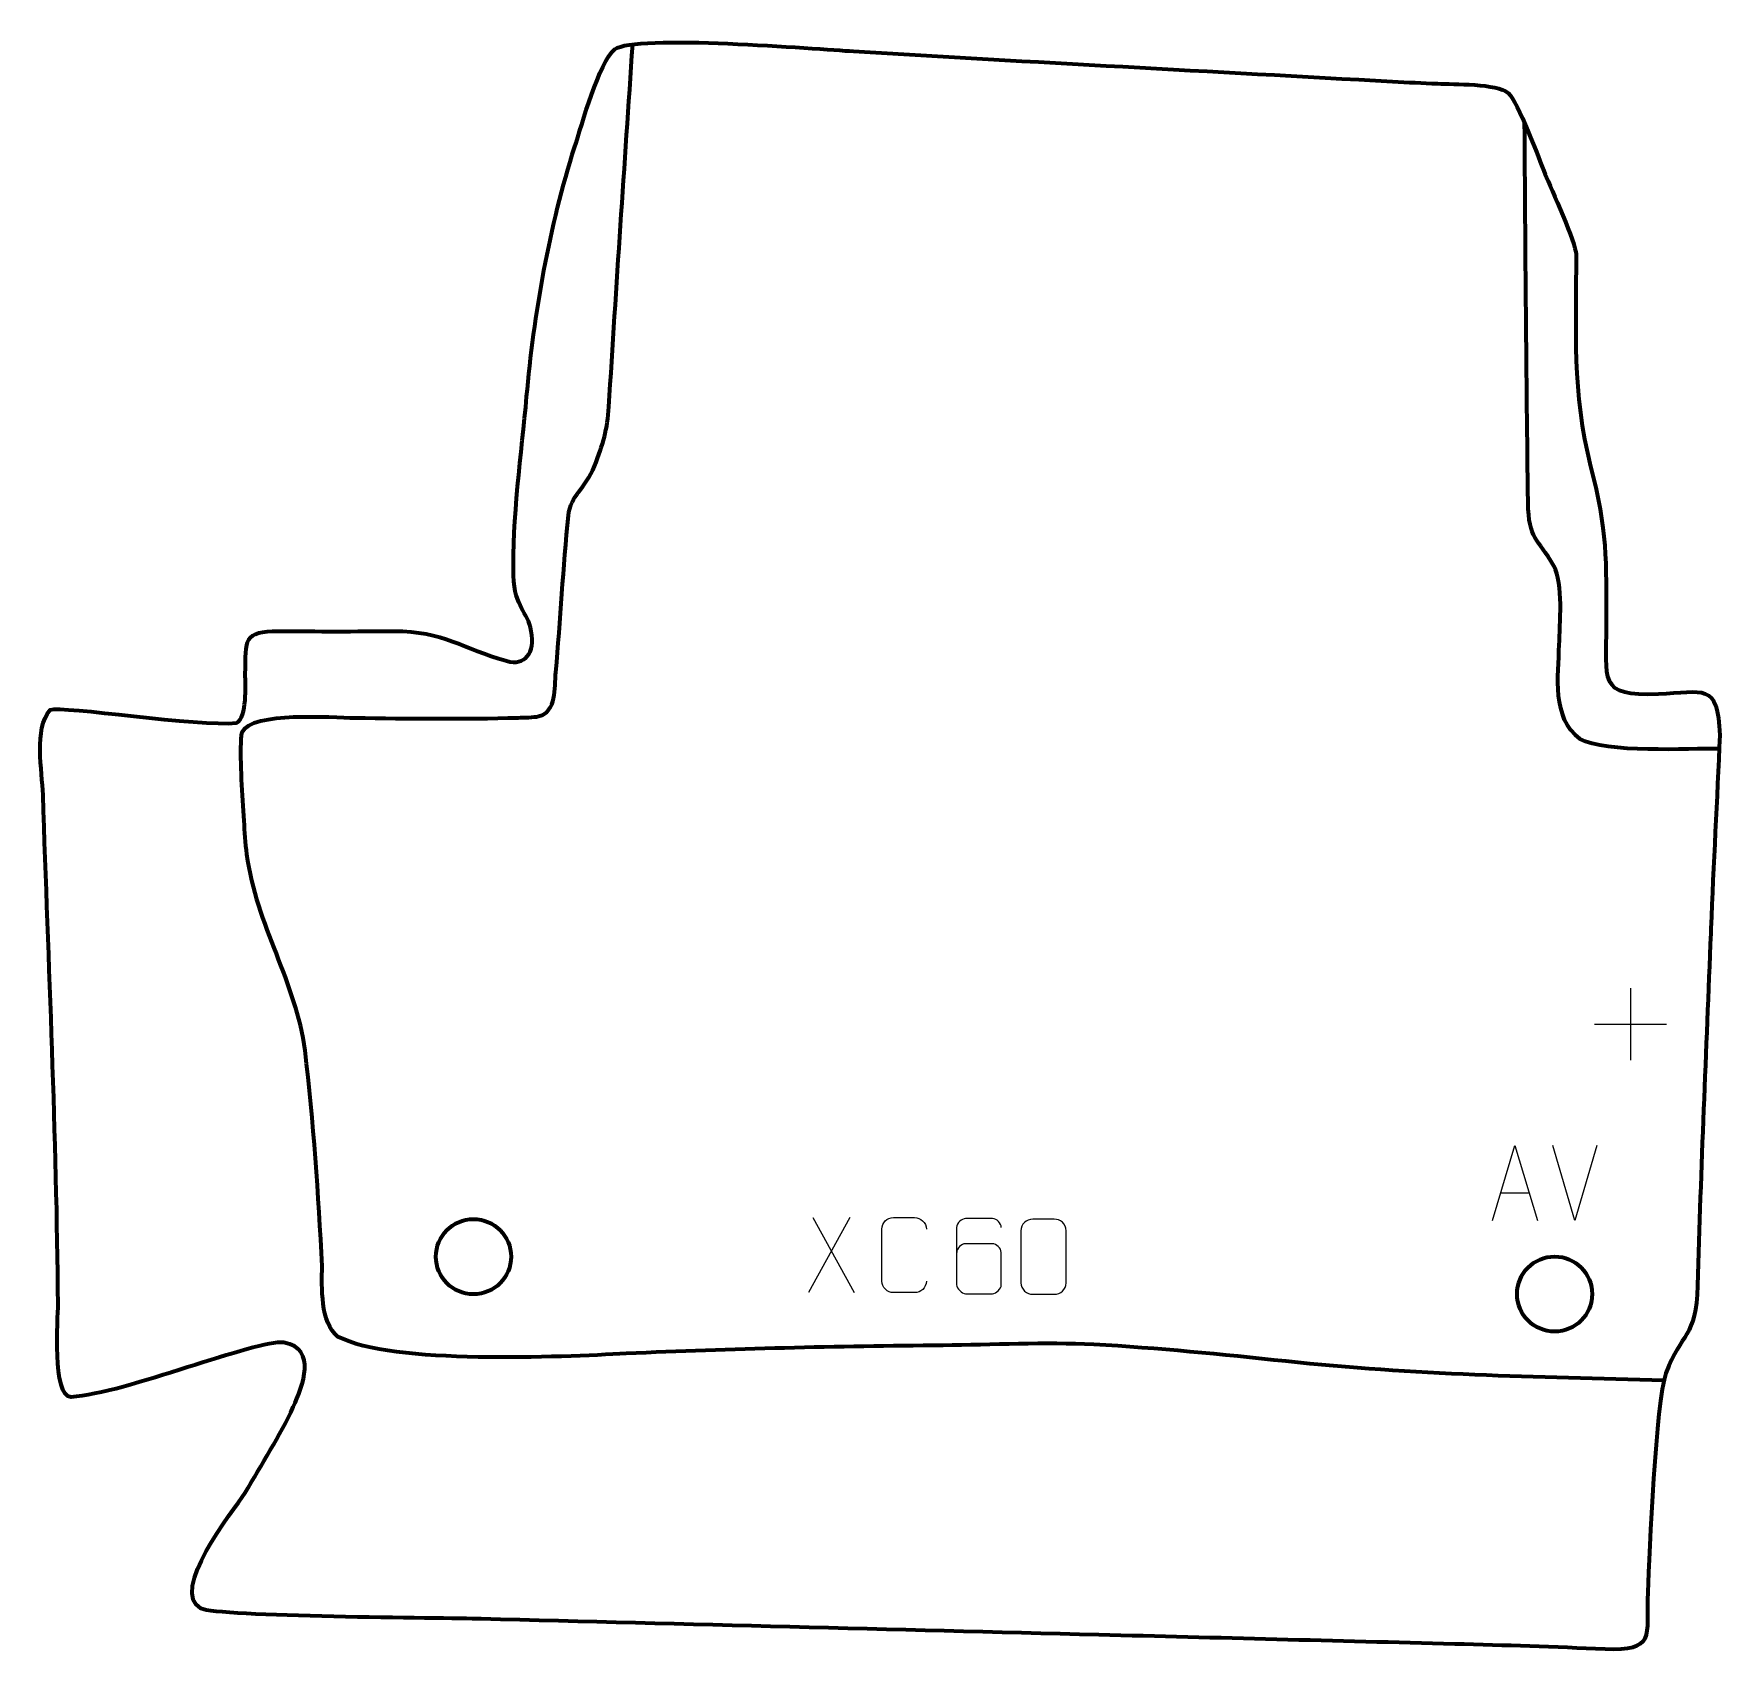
# Model space of a CAD drawing. Header units: millimetres. Extents: x -547 to 15, y 203 to 741.
import ezdxf

# ---------------------------------------------------------------- set-up
doc = ezdxf.new("R2010")
doc.units = ezdxf.units.MM
doc.header["$MEASUREMENT"] = 0
doc.layers.add('layer 1', color=7, linetype='Continuous')
doc.layers.add('layer 2', color=7, linetype='Continuous')

msp = doc.modelspace()

# ---------------------------------------------------------------- linework, layer by layer
at = {"layer": 'layer 1', "color": 142, "lineweight": 200}
for centre in [(-400.4602, 333.8485), (-40.5642, 321.4129)]:
    msp.add_ellipse(centre, major_axis=(0, 12.5), ratio=1, dxfattribs=at)
at = {"layer": 'layer 1', "color": 142, "lineweight": 158}
for points, knots in [([(-4.1943, 292.6565), (-47.0772, 293.787), (-87.2553, 294.4714), (-130.0906, 299.0277), (-130.0906, 299.0277), (-151.3969, 301.294), (-172.592, 303.4407), (-193.9956, 304.6186), (-193.9956, 304.6186), (-209.9763, 305.4024), (-227.9208, 304.4633), (-244.1562, 304.3173), (-244.1562, 304.3173), (-279.3272, 304.0009), (-314.4439, 303.2415), (-349.5794, 301.5722), (-349.5794, 301.5722), (-371.1805, 300.516), (-427.642, 297.7871), (-445.5675, 307.2003), (-445.5675, 307.2003), (-451.5933, 311.9968), (-450.862, 323.7107), (-450.8786, 330.6441), (-450.8786, 330.6441), (-451.9808, 354.6488), (-453.6958, 378.6377), (-456.5389, 402.5028), (-456.5389, 402.5028), (-459.4681, 425.2514), (-472.596, 443.8973), (-475.9011, 467.8131), (-475.9011, 467.8131), (-476.3201, 471.5058), (-476.5744, 475.2322), (-476.8353, 478.9392), (-476.8353, 478.9392), (-477.4186, 487.4001), (-478.1519, 498.0424), (-477.7623, 506.4703), (-477.7623, 506.4703), (-477.7129, 507.2646), (-477.6612, 507.6986), (-477.4977, 508.4609), (-477.4977, 508.4609), (-474.0812, 515.4504), (-447.6493, 513.2902), (-439.9636, 513.1854), (-439.9636, 513.1854), (-421.8303, 512.9382), (-403.7333, 512.7392), (-385.6006, 513.2316), (-385.6006, 513.2316), (-383.5711, 513.2894), (-380.6389, 513.3172), (-378.6626, 513.7085), (-378.6626, 513.7085), (-372.6807, 515.3162), (-373.5415, 522.9666), (-373.0502, 528.428), (-373.0502, 528.428), (-371.4879, 545.7967), (-370.5856, 563.2066), (-368.8552, 580.5518), (-368.8552, 580.5518), (-368.1307, 587.319), (-363.139, 589.4063), (-360.1827, 596.9686), (-360.1827, 596.9686), (-357.3728, 604.1563), (-355.8224, 609.1912), (-355.3673, 616.6935), (-355.3673, 616.6935), (-352.928, 656.9062), (-350.1272, 697.1614), (-347.4477, 737.3648)], [0, 0, 0, 0, 0.05, 0.05, 0.05, 0.05, 0.1, 0.1, 0.1, 0.1, 0.15, 0.15, 0.15, 0.15, 0.2, 0.2, 0.2, 0.2, 0.25, 0.25, 0.25, 0.25, 0.3, 0.3, 0.3, 0.3, 0.35, 0.35, 0.35, 0.35, 0.4, 0.4, 0.4, 0.4, 0.45, 0.45, 0.45, 0.45, 0.5, 0.5, 0.5, 0.5, 0.55, 0.55, 0.55, 0.55, 0.6, 0.6, 0.6, 0.6, 0.65, 0.65, 0.65, 0.65, 0.7, 0.7, 0.7, 0.7, 0.75, 0.75, 0.75, 0.75, 0.8, 0.8, 0.8, 0.8, 0.85, 0.85, 0.85, 0.85, 0.9, 0.9, 0.9, 0.9, 1, 1, 1, 1]), ([(14.5724, 502.9181), (3.8319, 502.9441), (-23.5223, 501.4074), (-32.0831, 506.1075), (-32.0831, 506.1075), (-41.6117, 513.3357), (-39.3366, 526.9653), (-39.0405, 537.5012), (-39.0405, 537.5012), (-38.8466, 544.3952), (-37.5854, 557.8656), (-40.869, 563.7666), (-40.869, 563.7666), (-46.1183, 573.2004), (-49.2141, 572.2574), (-49.3882, 584.9365), (-49.3882, 584.9365), (-49.9659, 626.9937), (-50.2673, 669.0738), (-50.5603, 711.1345)], [0, 0, 0, 0, 0.16666667, 0.16666667, 0.16666667, 0.16666667, 0.33333333, 0.33333333, 0.33333333, 0.33333333, 0.5, 0.5, 0.5, 0.5, 0.66666667, 0.66666667, 0.66666667, 0.66666667, 1, 1, 1, 1])]:
    msp.add_open_spline(points, degree=3, knots=knots, dxfattribs=at)
at = {"layer": 'layer 1', "color": 250, "lineweight": 9}
for points in [[(-15.2697, 423.2675), (-15.2697, 423.2675), (-15.2697, 399.2896), (-15.2697, 399.2896)], [(-27.2586, 411.2785), (-27.2586, 411.2785), (-3.2807, 411.2785), (-3.2807, 411.2785)], [(-33.8337, 345.885), (-33.8337, 345.885), (-41.1555, 370.8386), (-41.1555, 370.8386)], [(-26.5118, 370.8386), (-26.5118, 370.8386), (-33.8336, 345.885), (-33.8336, 345.885)], [(-58.4706, 355.1417), (-58.4706, 355.1417), (-48.9749, 355.1417), (-48.9749, 355.1417)], [(-275.2158, 346.8479), (-275.2158, 346.8479), (-288.9564, 321.9521), (-288.9564, 321.9521)], [(-287.5018, 346.8479), (-287.5018, 346.8479), (-273.7612, 321.8944), (-273.7612, 321.8944)]]:
    msp.add_open_spline(points, degree=3, dxfattribs=at)
for points, knots in [([(-61.1932, 345.8923), (-61.1932, 345.8923), (-53.8222, 370.8458), (-53.8222, 370.8458), (-53.8222, 370.8458), (-53.8222, 370.8458), (-46.2523, 345.8923), (-46.2523, 345.8923)], [0, 0, 0, 0, 0.33333333, 0.33333333, 0.33333333, 0.33333333, 1, 1, 1, 1]), ([(-249.6879, 325.7123), (-249.8277, 323.3889), (-251.5049, 321.9093), (-253.6526, 321.8985), (-253.6526, 321.8985), (-255.9845, 321.8989), (-258.3164, 321.8989), (-260.6479, 321.8985), (-260.6479, 321.8985), (-262.5729, 321.7931), (-264.545, 323.6776), (-264.5338, 325.6949), (-264.5338, 325.6949), (-264.5334, 331.465), (-264.5334, 337.2347), (-264.5338, 343.004), (-264.5338, 343.004), (-264.5296, 345.1421), (-262.7829, 346.8613), (-260.6305, 346.8478), (-260.6305, 346.8478), (-258.3048, 346.8478), (-255.9787, 346.8478), (-253.6526, 346.8478), (-253.6526, 346.8478), (-251.706, 346.8833), (-249.7146, 345.3918), (-249.6879, 342.9542)], [0, 0, 0, 0, 0.125, 0.125, 0.125, 0.125, 0.25, 0.25, 0.25, 0.25, 0.375, 0.375, 0.375, 0.375, 0.5, 0.5, 0.5, 0.5, 0.625, 0.625, 0.625, 0.625, 0.75, 0.75, 0.75, 0.75, 1, 1, 1, 1]), ([(-224.7767, 343.561), (-224.8008, 344.9005), (-226.157, 346.5537), (-227.7289, 346.5194), (-227.7289, 346.5194), (-230.7137, 346.5191), (-233.6989, 346.5191), (-236.6843, 346.5194), (-236.6843, 346.5194), (-237.9034, 346.5343), (-239.6316, 345.0967), (-239.6366, 343.561), (-239.6366, 343.561), (-239.6363, 337.2005), (-239.6363, 330.8397), (-239.6366, 324.479), (-239.6366, 324.479), (-239.6319, 323.3161), (-237.9034, 321.545), (-236.6843, 321.5206), (-236.6843, 321.5206), (-233.6989, 321.5209), (-230.7137, 321.5209), (-227.7289, 321.5206), (-227.7289, 321.5206), (-226.4508, 321.5644), (-224.7811, 323.1789), (-224.7767, 324.479), (-224.7767, 324.479), (-224.7767, 328.0623), (-224.7767, 331.6454), (-224.7767, 335.2281), (-224.7767, 335.2281), (-224.8152, 336.7063), (-226.3979, 338.1392), (-227.7289, 338.1372), (-227.7289, 338.1372), (-230.7137, 338.1375), (-233.6989, 338.1375), (-236.6843, 338.1372), (-236.6843, 338.1372), (-238.0138, 338.1422), (-239.6568, 336.6349), (-239.6151, 335.2064)], [0, 0, 0, 0, 0.08333333, 0.08333333, 0.08333333, 0.08333333, 0.16666667, 0.16666667, 0.16666667, 0.16666667, 0.25, 0.25, 0.25, 0.25, 0.33333333, 0.33333333, 0.33333333, 0.33333333, 0.41666667, 0.41666667, 0.41666667, 0.41666667, 0.5, 0.5, 0.5, 0.5, 0.58333333, 0.58333333, 0.58333333, 0.58333333, 0.66666667, 0.66666667, 0.66666667, 0.66666667, 0.75, 0.75, 0.75, 0.75, 0.83333333, 0.83333333, 0.83333333, 0.83333333, 1, 1, 1, 1]), ([(-214.2624, 346.3162), (-211.8963, 346.3162), (-209.5298, 346.3162), (-207.1633, 346.3162), (-207.1633, 346.3162), (-205.1828, 346.3518), (-203.1568, 344.8575), (-203.1297, 342.4154), (-203.1297, 342.4154), (-203.1301, 336.658), (-203.1301, 330.9002), (-203.1297, 325.142), (-203.1297, 325.142), (-203.2718, 322.8144), (-204.9782, 321.3321), (-207.1633, 321.3213), (-207.1633, 321.3213), (-209.5357, 321.3217), (-211.9081, 321.3217), (-214.2801, 321.3213), (-214.2801, 321.3213), (-216.2386, 321.2157), (-218.245, 323.1036), (-218.2336, 325.1246), (-218.2336, 325.1246), (-218.2332, 330.9052), (-218.2332, 336.6855), (-218.2336, 342.4653), (-218.2336, 342.4653), (-218.2293, 344.6073), (-216.4522, 346.3298), (-214.2624, 346.3162)], [0, 0, 0, 0, 0.11111111, 0.11111111, 0.11111111, 0.11111111, 0.22222222, 0.22222222, 0.22222222, 0.22222222, 0.33333333, 0.33333333, 0.33333333, 0.33333333, 0.44444444, 0.44444444, 0.44444444, 0.44444444, 0.55555556, 0.55555556, 0.55555556, 0.55555556, 0.66666667, 0.66666667, 0.66666667, 0.66666667, 0.77777778, 0.77777778, 0.77777778, 0.77777778, 1, 1, 1, 1])]:
    msp.add_open_spline(points, degree=3, knots=knots, dxfattribs=at)
at = {"layer": 'layer 2', "color": 242, "lineweight": 158}
msp.add_open_spline([(-94.5742, 724.9812), (-154.3799, 728.3402), (-214.2011, 731.4321), (-273.9912, 735.0577), (-273.9912, 735.0577), (-285.7807, 735.7726), (-347.0599, 740.875), (-353.3751, 735.7212), (-353.3751, 735.7212), (-358.7033, 731.373), (-364.4094, 710.4884), (-366.8075, 703.0483), (-366.8075, 703.0483), (-375.0499, 677.4766), (-380.4084, 646.92), (-382.7587, 620.1049), (-382.7587, 620.1049), (-384.405, 601.5564), (-387.6602, 578.7377), (-387.0926, 560.5247), (-387.0926, 560.5247), (-386.7506, 549.5513), (-382.4786, 548.913), (-381.2127, 541.9916), (-381.2127, 541.9916), (-379.8727, 534.6649), (-383.3572, 530.4131), (-389.4312, 532.1131), (-389.4312, 532.1131), (-404.0951, 536.2173), (-410.333, 542.1253), (-427.0227, 542.0378), (-427.0227, 542.0378), (-439.8386, 541.9706), (-452.4304, 541.9238), (-465.2524, 542.0603), (-465.2524, 542.0603), (-477.026, 542.016), (-476.3007, 539.3403), (-476.4156, 527.7002), (-476.4156, 527.7002), (-476.4505, 524.1587), (-475.6359, 513.3968), (-479.3692, 511.5092), (-479.3692, 511.5092), (-491.8128, 510.142), (-537.3441, 517.4084), (-541.4015, 515.8389), (-541.4015, 515.8389), (-546.8438, 509.4802), (-544.009, 495.5894), (-543.7451, 487.517), (-543.7451, 487.517), (-541.9078, 431.1808), (-539.1905, 374.303), (-538.7318, 317.9852), (-538.7318, 317.9852), (-538.7627, 313.3379), (-540.7385, 287.2432), (-534.4228, 287.12), (-534.4228, 287.12), (-516.3833, 288.2263), (-472.6536, 306.384), (-463.5509, 305.2549), (-463.5509, 305.2549), (-452.3519, 303.172), (-457.2945, 290.9099), (-460.4732, 283.8229), (-460.4732, 283.8229), (-464.7207, 274.3532), (-471.2531, 264.4837), (-476.4389, 255.2089), (-476.4389, 255.2089), (-480.6518, 249.1415), (-501.888, 222.4028), (-491.176, 216.7604), (-491.176, 216.7604), (-485.7601, 213.9077), (-409.8859, 213.6171), (-397.8894, 213.2886), (-397.8894, 213.2886), (-329.3715, 211.5227), (-260.8536, 209.7567), (-192.3357, 207.9908), (-192.3357, 207.9908), (-152.8253, 206.9725), (-113.315, 205.9542), (-73.8047, 204.9358), (-73.8047, 204.9358), (-56.992, 204.5103), (-40.5739, 203.9209), (-23.7773, 203.2215), (-23.7773, 203.2215), (-7.0345, 202.5244), (-10.0193, 207.1473), (-9.5569, 222.2799), (-9.5569, 222.2799), (-9.0932, 235.5163), (-6.9154, 285.3222), (-3.5347, 295.1263), (-3.5347, 295.1263), (1.5724, 308.7234), (6.5499, 306.6868), (7.0181, 324.2774), (7.0181, 324.2774), (8.0829, 363.3634), (9.8531, 402.416), (11.3773, 441.4849), (11.3773, 441.4849), (11.3773, 441.4849), (11.4358, 442.9891), (11.4358, 442.9891), (11.4358, 442.9891), (12.2871, 464.4662), (13.5529, 485.9555), (14.4098, 507.3978), (14.4098, 507.3978), (13.7536, 525.2303), (9.0422, 521.7665), (-6.0145, 521.1422), (-6.0145, 521.1422), (-26.4995, 520.2927), (-23.325, 525.859), (-23.3913, 544.1299), (-23.3913, 544.1299), (-23.3922, 565.6676), (-23.0359, 575.536), (-28.5911, 596.8466), (-28.5911, 596.8466), (-34.8633, 621.5907), (-33.416, 642.4507), (-33.4193, 667.4617), (-33.4193, 667.4617), (-33.4198, 670.9201), (-41.8437, 689.5351), (-43.7048, 694.0601), (-43.7048, 694.0601), (-45.8857, 699.3625), (-52.7436, 718.3252), (-56.074, 721.206), (-56.074, 721.206), (-59.6675, 724.3144), (-74.2661, 724.0491), (-79.5059, 724.2755), (-79.5059, 724.2755), (-84.5322, 724.4927), (-89.5501, 724.7076), (-94.5742, 724.9812)], degree=3, knots=[0, 0, 0, 0, 0.02631579, 0.02631579, 0.02631579, 0.02631579, 0.05263158, 0.05263158, 0.05263158, 0.05263158, 0.07894737, 0.07894737, 0.07894737, 0.07894737, 0.10526316, 0.10526316, 0.10526316, 0.10526316, 0.13157895, 0.13157895, 0.13157895, 0.13157895, 0.15789474, 0.15789474, 0.15789474, 0.15789474, 0.18421053, 0.18421053, 0.18421053, 0.18421053, 0.21052632, 0.21052632, 0.21052632, 0.21052632, 0.23684211, 0.23684211, 0.23684211, 0.23684211, 0.26315789, 0.26315789, 0.26315789, 0.26315789, 0.28947368, 0.28947368, 0.28947368, 0.28947368, 0.31578947, 0.31578947, 0.31578947, 0.31578947, 0.34210526, 0.34210526, 0.34210526, 0.34210526, 0.36842105, 0.36842105, 0.36842105, 0.36842105, 0.39473684, 0.39473684, 0.39473684, 0.39473684, 0.42105263, 0.42105263, 0.42105263, 0.42105263, 0.44736842, 0.44736842, 0.44736842, 0.44736842, 0.47368421, 0.47368421, 0.47368421, 0.47368421, 0.5, 0.5, 0.5, 0.5, 0.52631579, 0.52631579, 0.52631579, 0.52631579, 0.55263158, 0.55263158, 0.55263158, 0.55263158, 0.57894737, 0.57894737, 0.57894737, 0.57894737, 0.60526316, 0.60526316, 0.60526316, 0.60526316, 0.63157895, 0.63157895, 0.63157895, 0.63157895, 0.65789474, 0.65789474, 0.65789474, 0.65789474, 0.68421053, 0.68421053, 0.68421053, 0.68421053, 0.71052632, 0.71052632, 0.71052632, 0.71052632, 0.73684211, 0.73684211, 0.73684211, 0.73684211, 0.76315789, 0.76315789, 0.76315789, 0.76315789, 0.78947368, 0.78947368, 0.78947368, 0.78947368, 0.81578947, 0.81578947, 0.81578947, 0.81578947, 0.84210526, 0.84210526, 0.84210526, 0.84210526, 0.86842105, 0.86842105, 0.86842105, 0.86842105, 0.89473684, 0.89473684, 0.89473684, 0.89473684, 0.92105263, 0.92105263, 0.92105263, 0.92105263, 0.94736842, 0.94736842, 0.94736842, 0.94736842, 1, 1, 1, 1], dxfattribs=at)

doc.saveas('drawing.dxf')
